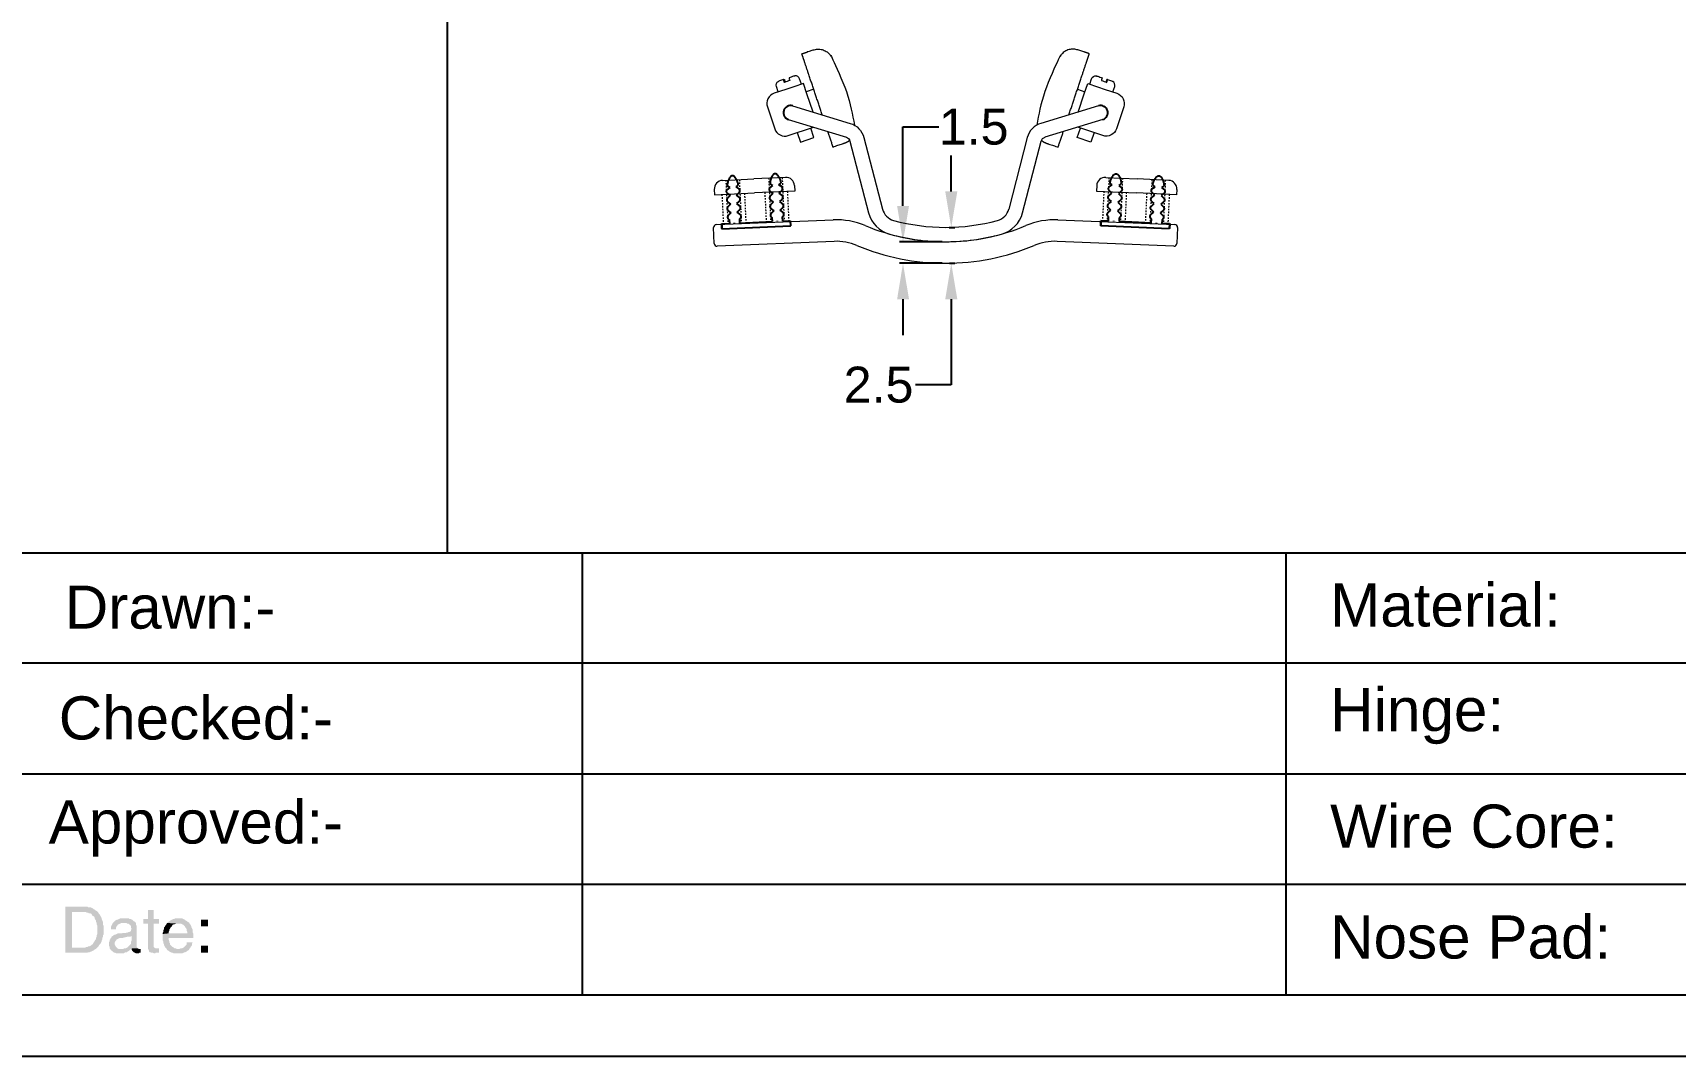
# Model space of a CAD drawing. Header units: inches. Extents: x 3613 to 8393, y -2205 to -794.
# Drawn here: x 7106.9 to 7221.2, y -1185.6 to -1114.4 of the extents above; entities that cross this region are included whole.
import ezdxf

# ---------------------------------------------------------------- set-up
doc = ezdxf.new("R2010")
doc.units = ezdxf.units.IN
doc.header["$MEASUREMENT"] = 0
for name, pattern in [('DASHED2', [0.375, 0.25, -0.125]), ('HIDDEN', [9.525, 6.35, -3.175]), ('HIDDEN2', [0.1875, 0.125, -0.0625])]:
    doc.linetypes.add(name, pattern=pattern)
doc.layers.add('Dimension', color=3, linetype='Continuous')
doc.layers.add('主线层', color=1, linetype='Continuous')
doc.layers.add('所有虚线', color=2, linetype='HIDDEN2', lineweight=9)
doc.styles.get("Standard").update_dxf_attribs({"font": 'arial.ttf'})
doc.dimstyles.new('Standard$0', dxfattribs={"dimtxt": 2.3, "dimasz": 2, "dimexe": 1, "dimexo": 1, "dimgap": 1, "dimtad": 0, "dimtih": 1, "dimtoh": 1, "dimdec": 1, "dimzin": 0, "dimdsep": 46, "dimtxsty": 'Standard', "dimcen": 0, "dimclrd": 4, "dimclre": 4, "dimclrt": 4, "dimadec": 1, "dimazin": 0, "dimtfac": 1, "dimtdec": 1, "dimtofl": 0, "dimtmove": 0, "dimatfit": 0, "dimfxl": 1, "dimtolj": 1, "dimtzin": 0, "dimarcsym": 0})

# ---------------------------------------------------------------- blocks, each defined once
blk = doc.blocks.new('A$C3CA1147F')
at = {"layer": '主线层', "color": 1, "linetype": 'HIDDEN'}
for p, q in [((0.67, 2.86), (0.46, 2.7)), ((0.54, 2.95), (0.67, 2.86)), ((1.12, 2.88), (1.24, 2.97)), ((1.33, 2.72), (1.12, 2.88)), ((3.65, 2.86), (3.44, 2.7)), ((3.53, 2.95), (3.65, 2.86)), ((4.1, 2.88), (4.22, 2.97)), ((4.31, 2.72), (4.1, 2.88)), ((0, 0.35), (0.53, 0.35)), ((0, 0.35), (0, 0)), ((0.53, 0.62), (0.53, 0.35)), ((0.9, 0.35), (0.9, 0.38)), ((1.27, 0.35), (1.27, 0.64)), ((1.27, 0.35), (3.51, 0.35)), ((3.51, 0.62), (3.51, 0.35)), ((3.88, 0.35), (3.88, 0.38)), ((4.25, 0.35), (4.25, 0.64)), ((4.25, 0.35), (4.77, 0.35)), ((4.77, 0.35), (4.77, 0)), ((0, 0), (4.77, 0))]:
    blk.add_line(p, q, dxfattribs=at)
for points in [[(0.5, 2.44), (0.67, 2.29), (0.5, 2.14)], [(1.29, 2.16), (1.12, 2.31), (1.29, 2.46)], [(3.48, 2.44), (3.65, 2.29), (3.48, 2.14)], [(4.27, 2.16), (4.1, 2.31), (4.27, 2.46)], [(0.5, 1.24), (0.67, 1.09), (0.5, 0.94)], [(1.29, 1.56), (1.12, 1.71), (1.29, 1.86)], [(1.29, 0.96), (1.12, 1.11), (1.29, 1.26)], [(3.49, 1.24), (3.66, 1.09), (3.49, 0.94)], [(4.27, 1.56), (4.1, 1.71), (4.27, 1.86)], [(4.28, 0.96), (4.11, 1.11), (4.28, 1.26)]]:
    blk.add_lwpolyline(points, dxfattribs=at)
for points in [[(1.29, 2.46, 0.405596), (1.33, 2.72)], [(4.27, 2.46, 0.405596), (4.31, 2.72)], [(0.5, 2.14, 0.500722), (0.5, 1.84)], [(0.5, 1.84), (0.67, 1.69), (0.5, 1.54, 0.500765), (0.5, 1.24)], [(1.29, 1.86, 0.50074), (1.29, 2.16)], [(1.29, 1.26, 0.500733), (1.29, 1.56)], [(3.48, 2.14, 0.500722), (3.48, 1.84)], [(3.48, 1.84), (3.65, 1.69), (3.48, 1.54, 0.500765), (3.49, 1.24)], [(4.27, 1.86, 0.50074), (4.27, 2.16)], [(4.28, 1.26, 0.500733), (4.27, 1.56)], [(0.5, 0.94, 0.548012), (0.53, 0.62)], [(3.49, 0.94, 0.548012), (3.51, 0.62)]]:
    blk.add_lwpolyline(points, format="xyb", dxfattribs=at)
for centre, radius, start, end in [((1.58, 2.91), 1.08, 141.7911, 172.2782), ((0.89, 3.46), 0.2, 32.3885, 144.2779), ((-0.07, 2.78), 1.38, 12.8113, 34.9957), ((4.56, 2.91), 1.08, 141.7911, 172.2782), ((3.87, 3.46), 0.2, 32.3885, 144.2779), ((2.91, 2.78), 1.38, 12.8113, 34.9957), ((0.61, 2.59), 0.191, 145.0892, 233.3909), ((0.6, 3.03), 0.1, 165.2238, 233.4682), ((1.18, 3.05), 0.1, 306.9273, 20.2622), ((3.6, 2.59), 0.191, 145.0892, 233.3909), ((3.59, 3.03), 0.1, 165.2238, 233.4682), ((4.16, 3.05), 0.1, 306.9273, 20.2622), ((1.18, 0.81), 0.191, 298.4918, 53.3935), ((4.16, 0.81), 0.191, 298.4918, 53.3935)]:
    blk.add_arc(centre, radius, start, end, dxfattribs=at)
blk = doc.blocks.new('*D664')
at = {"layer": 'Defpoints', "color": 0, "transparency": 16777216}
for p in [(7167.5, -1128.96), (7170.48, -1128.96), (7170.48, -1130.46)]:
    blk.add_point(p, dxfattribs=at)
at = {"layer": 'Dimension', "color": 3, "lineweight": -2, "transparency": 16777216}
for p, q in [((7167.5, -1126.46), (7167.5, -1120.96)), ((7167.5, -1120.96), (7170, -1120.96)), ((7170.23, -1128.96), (7167.25, -1128.96)), ((7170.23, -1130.46), (7167.25, -1130.46)), ((7167.5, -1132.96), (7167.5, -1135.46))]:
    blk.add_line(p, q, dxfattribs=at)
at = {"layer": 'Dimension', "color": 3, "transparency": 16777216}
for points in [[(7167.09, -1126.46), (7167.92, -1126.46), (7167.5, -1128.96)], [(7167.09, -1132.96), (7167.92, -1132.96), (7167.5, -1130.46)]]:
    blk.add_solid(points, dxfattribs=at)
at = {"layer": 'Dimension', "transparency": 16777216, "insert": (7172.42, -1120.96), "char_height": 2.5, "attachment_point": 5}
blk.add_mtext('\\A1;1.5', dxfattribs=at)
blk = doc.blocks.new('*D665')
at = {"layer": 'Defpoints', "color": 0, "transparency": 16777216}
for p in [(7170.46, -1127.96), (7170.48, -1130.46), (7170.86, -1130.46)]:
    blk.add_point(p, dxfattribs=at)
at = {"layer": 'Dimension', "color": 3, "lineweight": -2, "transparency": 16777216}
for p, q in [((7170.86, -1125.46), (7170.86, -1122.96)), ((7170.71, -1127.96), (7171.11, -1127.96)), ((7170.73, -1130.46), (7171.11, -1130.46)), ((7170.86, -1132.96), (7170.86, -1138.92)), ((7170.86, -1138.92), (7168.36, -1138.92))]:
    blk.add_line(p, q, dxfattribs=at)
at = {"layer": 'Dimension', "color": 3, "transparency": 16777216}
for points in [[(7170.44, -1125.46), (7171.28, -1125.46), (7170.86, -1127.96)], [(7170.44, -1132.96), (7171.28, -1132.96), (7170.86, -1130.46)]]:
    blk.add_solid(points, dxfattribs=at)
at = {"layer": 'Dimension', "transparency": 16777216, "insert": (7165.8, -1138.92), "char_height": 2.5, "attachment_point": 5}
blk.add_mtext('\\A1;2.5', dxfattribs=at)

msp = doc.modelspace()

# ---------------------------------------------------------------- hatches: boundary and pattern name
at = {"transparency": 33554559}
for points in [[(7110.511, -1175.248), (7109.202, -1175.248), (7109.202, -1178.453), (7110.691, -1178.453), (7110.781, -1178.408), (7110.872, -1178.408), (7110.962, -1178.363), (7111.007, -1178.363), (7111.097, -1178.317), (7111.188, -1178.272), (7111.233, -1178.227), (7111.323, -1178.182), (7111.368, -1178.137), (7111.413, -1178.092), (7109.653, -1178.092), (7109.653, -1175.61), (7110.465, -1175.61), (7111.413, -1175.564), (7111.323, -1175.519), (7111.278, -1175.474), (7111.188, -1175.429), (7111.142, -1175.384), (7111.052, -1175.339), (7110.962, -1175.294), (7110.781, -1175.294), (7110.736, -1175.248), (7110.646, -1175.248)], [(7111.413, -1175.564), (7110.465, -1175.61), (7110.601, -1175.61), (7110.691, -1175.655), (7110.781, -1175.655), (7110.826, -1175.7), (7110.917, -1175.7), (7111.007, -1175.745), (7111.052, -1175.835), (7111.097, -1175.88), (7111.188, -1175.925), (7111.233, -1176.016), (7111.233, -1176.061), (7111.278, -1176.151), (7111.323, -1176.196), (7111.323, -1176.287), (7111.368, -1176.377), (7111.368, -1176.467), (7111.413, -1176.557), (7111.413, -1177.144), (7111.368, -1177.234), (7111.368, -1177.325), (7111.323, -1177.415), (7111.323, -1177.505), (7111.278, -1177.55), (7111.233, -1177.64), (7111.188, -1177.686), (7111.142, -1177.776), (7111.142, -1177.776), (7111.097, -1177.866), (7111.007, -1177.911), (7110.962, -1177.956), (7110.872, -1178.002), (7110.781, -1178.002), (7110.736, -1178.047), (7110.646, -1178.047), (7110.556, -1178.092), (7109.653, -1178.092), (7111.413, -1178.092), (7111.503, -1178.002), (7111.503, -1178.002), (7111.549, -1177.911), (7111.594, -1177.866), (7111.639, -1177.821), (7111.684, -1177.731), (7111.729, -1177.64), (7111.729, -1177.595), (7111.774, -1177.505), (7111.774, -1177.415), (7111.819, -1177.325), (7111.819, -1177.234), (7111.865, -1177.144), (7111.865, -1176.602), (7111.819, -1176.512), (7111.819, -1176.332), (7111.774, -1176.241), (7111.774, -1176.196), (7111.729, -1176.106), (7111.729, -1176.016), (7111.684, -1175.971), (7111.639, -1175.88), (7111.594, -1175.79), (7111.549, -1175.745), (7111.503, -1175.7), (7111.458, -1175.61)], [(7114.076, -1176.332), (7113.264, -1176.377), (7113.444, -1176.377), (7113.489, -1176.422), (7113.58, -1176.422), (7113.625, -1176.467), (7113.715, -1176.512), (7113.76, -1176.602), (7113.76, -1176.693), (7113.805, -1176.783), (7113.805, -1176.783), (7113.76, -1176.873), (7113.76, -1176.918), (7113.715, -1176.964), (7113.625, -1177.009), (7113.58, -1177.009), (7113.489, -1177.054), (7112.993, -1177.099), (7112.857, -1177.099), (7112.767, -1177.144), (7112.677, -1177.189), (7112.632, -1177.189), (7112.542, -1177.234), (7113.805, -1177.279), (7113.805, -1177.595), (7113.76, -1177.686), (7113.76, -1177.821), (7113.715, -1177.866), (7113.625, -1177.956), (7113.58, -1178.002), (7113.534, -1178.047), (7113.489, -1178.092), (7113.399, -1178.137), (7113.309, -1178.137), (7113.219, -1178.182), (7112.316, -1178.182), (7112.361, -1178.272), (7112.451, -1178.317), (7112.496, -1178.363), (7112.542, -1178.408), (7112.632, -1178.453), (7112.677, -1178.453), (7112.767, -1178.498), (7113.264, -1178.498), (7113.309, -1178.453), (7113.399, -1178.408), (7113.489, -1178.408), (7113.534, -1178.363), (7113.625, -1178.317), (7113.715, -1178.227), (7113.715, -1178.227), (7113.805, -1178.137), (7114.211, -1178.137), (7114.166, -1178.047), (7114.166, -1176.602), (7114.121, -1176.512), (7114.121, -1176.422)], [(7113.309, -1176.061), (7112.993, -1176.061), (7112.903, -1176.106), (7112.812, -1176.151), (7112.767, -1176.151), (7112.677, -1176.196), (7112.632, -1176.241), (7112.587, -1176.287), (7112.542, -1176.332), (7112.496, -1176.377), (7112.451, -1176.467), (7112.406, -1176.557), (7112.361, -1176.648), (7112.361, -1176.828), (7112.722, -1176.828), (7112.722, -1176.693), (7112.767, -1176.602), (7112.812, -1176.557), (7112.857, -1176.467), (7112.903, -1176.467), (7112.993, -1176.422), (7113.083, -1176.377), (7113.264, -1176.377), (7114.076, -1176.332), (7114.031, -1176.287), (7113.941, -1176.241), (7113.895, -1176.196), (7113.85, -1176.151), (7113.76, -1176.106), (7113.67, -1176.106), (7113.625, -1176.061), (7113.399, -1176.061)], [(7115.34, -1175.474), (7114.934, -1175.474), (7114.934, -1176.106), (7114.618, -1176.106), (7114.618, -1176.422), (7114.934, -1176.422), (7114.934, -1178.137), (7114.979, -1178.227), (7115.024, -1178.317), (7115.024, -1178.363), (7115.069, -1178.408), (7115.114, -1178.408), (7115.204, -1178.453), (7115.295, -1178.453), (7115.385, -1178.498), (7115.43, -1178.498), (7115.475, -1178.453), (7115.701, -1178.453), (7115.701, -1178.137), (7115.475, -1178.137), (7115.385, -1178.092), (7115.34, -1178.047), (7115.34, -1176.422), (7115.701, -1176.422), (7115.701, -1176.106), (7115.34, -1176.106)], [(7117.055, -1176.061), (7116.829, -1176.061), (7116.739, -1176.106), (7116.694, -1176.106), (7116.603, -1176.151), (7116.513, -1176.196), (7116.468, -1176.241), (7116.378, -1176.287), (7116.333, -1176.332), (7116.287, -1176.377), (7117.055, -1176.422), (7117.235, -1176.422), (7117.326, -1176.467), (7117.416, -1176.512), (7117.461, -1176.557), (7117.506, -1176.602), (7117.506, -1176.602), (7117.551, -1176.693), (7117.596, -1176.738), (7117.641, -1176.828), (7117.641, -1176.918), (7117.687, -1177.009), (7117.687, -1177.099), (7116.378, -1177.099), (7115.972, -1177.144), (7115.972, -1177.595), (7116.017, -1177.686), (7116.017, -1177.776), (7116.062, -1177.866), (7116.062, -1177.911), (7116.107, -1178.002), (7116.152, -1178.092), (7116.197, -1178.137), (7116.242, -1178.182), (7117.055, -1178.182), (7116.964, -1178.182), (7116.874, -1178.137), (7116.784, -1178.137), (7116.739, -1178.092), (7116.649, -1178.047), (7116.603, -1178.002), (7116.558, -1177.956), (7116.513, -1177.911), (7116.468, -1177.866), (7116.468, -1177.776), (7116.423, -1177.731), (7116.423, -1177.64), (7116.378, -1177.505), (7116.378, -1177.415), (7118.093, -1177.415), (7118.093, -1177.099), (7118.048, -1177.009), (7118.048, -1176.828), (7118.003, -1176.738), (7117.957, -1176.648), (7117.957, -1176.602), (7117.912, -1176.512), (7117.867, -1176.467), (7117.822, -1176.377), (7117.777, -1176.332), (7117.687, -1176.287), (7117.641, -1176.241), (7117.551, -1176.196), (7117.506, -1176.151), (7117.416, -1176.106), (7117.326, -1176.061), (7117.145, -1176.061)], [(7119.131, -1176.602), (7119.131, -1176.151), (7118.634, -1176.151), (7118.634, -1176.602)], [(7112.542, -1177.234), (7112.496, -1177.279), (7112.406, -1177.325), (7112.406, -1177.37), (7112.361, -1177.415), (7112.316, -1177.505), (7112.271, -1177.55), (7112.271, -1177.64), (7112.226, -1177.731), (7112.226, -1177.956), (7112.271, -1178.047), (7112.271, -1178.137), (7112.316, -1178.182), (7113.038, -1178.182), (7112.903, -1178.182), (7112.812, -1178.137), (7112.767, -1178.092), (7112.722, -1178.047), (7112.677, -1177.956), (7112.632, -1177.866), (7112.632, -1177.731), (7112.677, -1177.64), (7112.722, -1177.595), (7112.767, -1177.505), (7112.812, -1177.505), (7112.903, -1177.46), (7112.993, -1177.415), (7113.173, -1177.415), (7113.534, -1177.325), (7113.715, -1177.325), (7113.805, -1177.279)], [(7116.287, -1176.377), (7116.242, -1176.422), (7116.197, -1176.512), (7116.152, -1176.557), (7116.107, -1176.648), (7116.062, -1176.693), (7116.062, -1176.783), (7116.017, -1176.873), (7116.017, -1176.964), (7115.972, -1177.054), (7115.972, -1177.144), (7116.378, -1177.099), (7116.378, -1177.009), (7116.423, -1176.918), (7116.423, -1176.828), (7116.468, -1176.783), (7116.513, -1176.693), (7116.558, -1176.648), (7116.603, -1176.602), (7116.649, -1176.512), (7116.739, -1176.467), (7116.784, -1176.467), (7116.874, -1176.422), (7117.055, -1176.422)], [(7114.211, -1178.137), (7113.805, -1178.137), (7113.805, -1178.227), (7114.302, -1178.182), (7114.302, -1178.182)], [(7114.437, -1178.182), (7114.302, -1178.182), (7113.805, -1178.227), (7113.85, -1178.317), (7113.895, -1178.363), (7113.895, -1178.363), (7113.941, -1178.408), (7114.031, -1178.453), (7114.121, -1178.498), (7114.302, -1178.498), (7114.347, -1178.453), (7114.437, -1178.453)], [(7118.048, -1177.731), (7117.641, -1177.731), (7117.641, -1177.866), (7117.596, -1177.911), (7117.506, -1178.002), (7117.461, -1178.047), (7117.416, -1178.092), (7117.326, -1178.137), (7117.235, -1178.137), (7117.145, -1178.182), (7116.242, -1178.182), (7116.287, -1178.272), (7116.378, -1178.317), (7116.423, -1178.363), (7116.513, -1178.408), (7116.603, -1178.453), (7116.649, -1178.453), (7116.739, -1178.498), (7117.326, -1178.498), (7117.416, -1178.453), (7117.506, -1178.408), (7117.551, -1178.408), (7117.641, -1178.363), (7117.687, -1178.317), (7117.777, -1178.272), (7117.822, -1178.182), (7117.867, -1178.137), (7117.912, -1178.047), (7117.957, -1178.002), (7118.003, -1177.911), (7118.003, -1177.821)], [(7119.131, -1178.453), (7119.131, -1177.956), (7118.634, -1177.956), (7118.634, -1178.453)]]:
    msp.add_hatch(color=256, dxfattribs=at).paths.add_polyline_path(points)

# ---------------------------------------------------------------- linework, layer by layer
for p, q in [((7135.759, -894.646), (7135.759, -1150.606)), ((7012.33, -1181.386), (7421.585, -1181.386))]:
    msp.add_line(p, q)
at = {"lineweight": 9}
for p, q in [((7159.285, -1117.849), (7159.221, -1117.659)), ((7181.645, -1117.849), (7181.709, -1117.659)), ((7161.284, -1118.34), (7160.763, -1118.514)), ((7179.645, -1118.34), (7180.167, -1118.514)), ((7159.509, -1120.448), (7163.556, -1121.682)), ((7181.42, -1120.448), (7177.374, -1121.682))]:
    msp.add_line(p, q, dxfattribs=at)
at = {"lineweight": 13}
for p, q in [((7154.936, -1124.687), (7157.127, -1124.584)), ((7159.318, -1124.481), (7157.127, -1124.584)), ((7181.612, -1124.481), (7183.804, -1124.584)), ((7185.995, -1124.687), (7183.804, -1124.584)), ((7154.364, -1125.314), (7154.382, -1125.689)), ((7154.382, -1125.689), (7157.173, -1125.558)), ((7159.963, -1125.427), (7157.173, -1125.558)), ((7159.945, -1125.052), (7159.963, -1125.427)), ((7180.985, -1125.052), (7180.967, -1125.427)), ((7180.967, -1125.427), (7183.758, -1125.558)), ((7186.548, -1125.689), (7183.758, -1125.558)), ((7186.566, -1125.314), (7186.548, -1125.689))]:
    msp.add_line(p, q, dxfattribs=at)
at = {"color": 0, "lineweight": 9}
for p, q in [((7154.363, -1129.075), (7154.318, -1127.976)), ((7154.509, -1127.768), (7162.641, -1127.434)), ((7178.289, -1127.434), (7186.421, -1127.768)), ((7186.613, -1127.976), (7186.568, -1129.075)), ((7162.702, -1128.933), (7154.571, -1129.267)), ((7186.36, -1129.267), (7178.227, -1128.933))]:
    msp.add_line(p, q, dxfattribs=at)
at = {"color": 4, "linetype": 'DASHED2', "lineweight": 9, "ltscale": 3}
for p, q in [((7154.837, -1127.695), (7154.852, -1128.046)), ((7154.852, -1128.046), (7159.686, -1127.847)), ((7159.686, -1127.848), (7159.672, -1127.499)), ((7181.244, -1127.848), (7181.259, -1127.499)), ((7186.079, -1128.046), (7181.244, -1127.847)), ((7186.093, -1127.695), (7186.079, -1128.046))]:
    msp.add_line(p, q, dxfattribs=at)
msp.add_lwpolyline([(7425.623, -1185.646), (7425.623, -888.646), (7005.623, -888.646), (7005.623, -1185.646)], close=True)
at = {"lineweight": 9}
for points in [[(7161.236, -1119.929), (7160.81, -1118.656), (7160.572, -1117.945), (7159.896, -1118.171), (7159.352, -1118.354), (7158.533, -1118.627, 0.4142136), (7158.06, -1119.576), (7158.568, -1121.094, 0.4142136), (7159.517, -1121.567), (7161.264, -1120.983)], [(7158.818, -1118.532), (7158.691, -1118.153, -0.3653733), (7158.834, -1117.793)], [(7160.43, -1117.993), (7160.303, -1117.613, 0.3653733), (7159.973, -1117.412)], [(7179.694, -1119.929), (7180.119, -1118.656), (7180.357, -1117.945), (7181.033, -1118.171), (7181.578, -1118.354), (7182.396, -1118.627, -0.4142136), (7182.87, -1119.576), (7182.362, -1121.094, -0.4142136), (7181.413, -1121.567), (7179.666, -1120.983)], [(7180.5, -1117.993), (7180.626, -1117.613, -0.3653733), (7180.957, -1117.412)], [(7182.112, -1118.532), (7182.239, -1118.153, 0.3653733), (7182.096, -1117.793)], [(7163.538, -1121.676, -0.2607971), (7163.808, -1121.958), (7165.103, -1126.937, 0.268321), (7166.58, -1128.434, 0.0670305), (7170.465, -1128.957, 0.0670305), (7174.349, -1128.434, 0.268321), (7175.826, -1126.937), (7177.122, -1121.958, -0.2607971), (7177.392, -1121.676)], [(7170.465, -1127.957, 0.0670305), (7174.085, -1127.47, 0.268321), (7174.859, -1126.686, 0.268321)]]:
    msp.add_lwpolyline(points, format="xyb", dxfattribs=at)
at = {"color": 0, "lineweight": 9}
msp.add_lwpolyline([(7159.815, -1119.496), (7163.829, -1120.72, -0.2607971), (7164.776, -1121.706), (7166.071, -1126.686, 0.268321), (7166.845, -1127.47, 0.0670305), (7170.465, -1127.957, 0.0670305)], format="xyb", dxfattribs=at)
at = {"color": 7, "lineweight": 5}
msp.add_lwpolyline([(7181.114, -1119.496), (7177.101, -1120.72, 0.2607971), (7176.154, -1121.706), (7174.859, -1126.686)], format="xyb", dxfattribs=at)
at = {"lineweight": 9}
for points in [[(7160.133, -1121.361), (7160.355, -1122.025), (7161.303, -1121.708), (7161.304, -1121.708), (7161.082, -1121.044)], [(7180.796, -1121.361), (7180.574, -1122.025), (7179.627, -1121.708), (7179.626, -1121.708), (7179.848, -1121.044)]]:
    msp.add_lwpolyline(points, dxfattribs=at)
for points in [[(7025.147, -1150.606), (7421.585, -1150.606)], [(7145.172, -1150.606), (7145.172, -1181.386)], [(7194.14, -1150.606), (7194.14, -1181.386)], [(7025.147, -1158.279), (7321.278, -1158.279)], [(7025.147, -1165.996), (7374.218, -1165.996)], [(7025.147, -1173.669), (7321.278, -1173.669)]]:
    msp.add_lwpolyline(points)
for centre, start, end in [((7159.675, -1119.976), 73.04914, 253.04081), ((7181.255, -1119.976), 286.95919, 106.95086)]:
    msp.add_arc(centre, 0.5, start, end)
at = {"lineweight": 13}
for centre, start, end in [((7154.964, -1125.286), 92.68717, 182.68717), ((7159.346, -1125.08), 2.68717, 92.68717), ((7181.584, -1125.08), 87.31283, 177.31283), ((7185.967, -1125.286), 357.31283, 87.31283)]:
    msp.add_arc(centre, 0.6, start, end, dxfattribs=at)
at = {"color": 0, "lineweight": 9}
for centre, radius, start, end in [((7154.517, -1127.968), 0.2, 92.35381, 182.35381), ((7162.856, -1132.661), 5.232, 67.2989, 92.35381), ((7170.465, -1114.472), 14.485, 247.2989, 270), ((7170.465, -1114.472), 14.485, 270, 292.7011), ((7178.074, -1132.661), 5.232, 87.64619, 112.7011), ((7186.413, -1127.968), 0.2, 357.64619, 87.64619), ((7154.563, -1129.067), 0.2, 182.35381, 272.35381), ((7162.856, -1132.661), 3.732, 67.2989, 92.35381), ((7170.465, -1114.472), 15.985, 247.2989, 270), ((7170.465, -1114.472), 15.985, 270, 292.7011), ((7178.074, -1132.661), 3.732, 87.64619, 112.7011), ((7186.368, -1129.067), 0.2, 267.64619, 357.64619)]:
    msp.add_arc(centre, radius, start, end, dxfattribs=at)
at = {"lineweight": 9}
for points in [[(7161.882, -1120.126), (7161.394, -1118.668), (7160.906, -1117.211), (7160.717, -1116.643), (7160.527, -1116.076), (7160.493, -1115.975), (7160.459, -1115.874), (7160.878, -1115.734), (7161.297, -1115.594), (7161.458, -1115.568), (7161.62, -1115.542), (7161.777, -1115.568), (7161.935, -1115.595), (7162.073, -1115.667), (7162.211, -1115.739), (7162.261, -1115.781), (7162.312, -1115.824), (7162.345, -1115.859), (7162.378, -1115.894), (7162.417, -1115.945), (7162.455, -1115.995), (7162.477, -1116.031), (7162.499, -1116.067), (7162.506, -1116.08), (7162.513, -1116.092), (7163.723, -1118.334), (7164.125, -1120.849)], [(7179.048, -1120.126), (7179.536, -1118.668), (7180.023, -1117.211), (7180.213, -1116.643), (7180.403, -1116.076), (7180.436, -1115.975), (7180.47, -1115.874), (7180.052, -1115.734), (7179.633, -1115.594), (7179.472, -1115.568), (7179.31, -1115.542), (7179.153, -1115.568), (7178.995, -1115.595), (7178.857, -1115.667), (7178.719, -1115.739), (7178.669, -1115.781), (7178.618, -1115.824), (7178.585, -1115.859), (7178.552, -1115.894), (7178.513, -1115.945), (7178.475, -1115.995), (7178.452, -1116.031), (7178.43, -1116.067), (7178.423, -1116.08), (7178.416, -1116.092), (7177.207, -1118.334), (7176.805, -1120.849)]]:
    msp.add_rational_spline(points, [1, 1, 1, 1, 1, 1, 1, 1, 1, 1, 1, 1, 1, 1, 1, 1, 1, 1, 1, 1, 1, 1, 1, 1, 1, 0.985525215552, 0.999257842763], degree=2, knots=[0.038395, 0.038395, 0.038395, 1, 1, 2, 2, 3, 3, 4, 4, 4.3296838, 4.3296838, 4.6529884, 4.6529884, 4.9744976, 4.9744976, 5.1191154, 5.1191154, 5.2356076, 5.2356076, 5.4271111, 5.4271111, 5.6137031, 5.6137031, 5.6966938, 5.6966938, 6.0330122, 6.0330122, 6.0330122], dxfattribs=at)
for points, degree, knots in [([(7159.267, -1117.855), (7159.246, -1117.791), (7159.225, -1117.728), (7159.204, -1117.665), (7159.199, -1117.666), (7159.195, -1117.668), (7159.19, -1117.669), (7159.096, -1117.701), (7159.002, -1117.732), (7158.908, -1117.764), (7158.882, -1117.773), (7158.853, -1117.786), (7158.828, -1117.803), (7158.829, -1117.796), (7158.832, -1117.794), (7158.837, -1117.792), (7158.839, -1117.792), (7158.842, -1117.794)], 3, [0, 0, 0, 0, 1, 1, 1, 2, 2, 2, 3, 3, 3, 3.0830001, 3.0830001, 3.0830001, 3.2720424, 3.2720424, 3.4108982, 3.4108982, 3.4108982, 3.4108982]), ([(7159.966, -1117.418), (7159.942, -1117.421), (7159.917, -1117.426), (7159.896, -1117.433), (7159.89, -1117.435), (7159.884, -1117.437), (7159.879, -1117.439), (7159.775, -1117.474), (7159.672, -1117.508), (7159.569, -1117.543), (7159.567, -1117.543), (7159.568, -1117.552), (7159.574, -1117.581), (7159.58, -1117.605), (7159.595, -1117.656), (7159.605, -1117.691), (7159.617, -1117.728), (7159.618, -1117.732), (7159.62, -1117.737), (7159.493, -1117.779), (7159.367, -1117.821), (7159.241, -1117.863), (7159.239, -1117.859), (7159.238, -1117.855), (7159.227, -1117.818), (7159.216, -1117.783), (7159.202, -1117.732), (7159.195, -1117.708), (7159.189, -1117.679), (7159.188, -1117.67), (7159.19, -1117.669)], 3, [0, 0, 0, 0, 0.0679435, 0.0679435, 0.0679435, 1.0679435, 1.0679435, 1.0679435, 2.0679435, 2.0679435, 2.0679435, 2.187857, 2.187857, 2.3021629, 2.3021629, 2.4134569, 2.4134569, 2.4274244, 2.4274244, 2.4274244, 3.4274244, 3.4274244, 3.4274244, 3.4413918, 3.4413918, 3.5526858, 3.5526858, 3.6669917, 3.6669917, 3.7869053, 3.7869053, 3.7869053, 3.7869053]), ([(7159.204, -1117.665), (7159.209, -1117.663), (7159.215, -1117.661), (7159.221, -1117.659), (7159.226, -1117.658), (7159.23, -1117.656), (7159.235, -1117.655), (7159.236, -1117.654), (7159.241, -1117.662), (7159.254, -1117.688), (7159.263, -1117.711), (7159.282, -1117.761), (7159.295, -1117.795), (7159.308, -1117.831), (7159.309, -1117.836), (7159.311, -1117.84)], 3, [0, 0, 0, 0, 1, 1, 1, 2, 2, 2, 2.1199136, 2.1199136, 2.2342195, 2.2342195, 2.3455135, 2.3455135, 2.3594809, 2.3594809, 2.3594809, 2.3594809]), ([(7159.973, -1117.412), (7159.972, -1117.412), (7159.972, -1117.412), (7159.969, -1117.413), (7159.966, -1117.415), (7159.965, -1117.422), (7159.936, -1117.424), (7159.905, -1117.43), (7159.879, -1117.439)], 3, [0, 0, 0, 0, 0.02716902, 0.02716902, 0.21621124, 0.21621124, 0.21621124, 0.29921137, 0.29921137, 0.29921137, 0.29921137]), ([(7180.957, -1117.412), (7180.957, -1117.412), (7180.958, -1117.412), (7180.961, -1117.413), (7180.963, -1117.415), (7180.964, -1117.422), (7180.994, -1117.424), (7181.025, -1117.43), (7181.051, -1117.439)], 3, [0, 0, 0, 0, 0.02716902, 0.02716902, 0.21621124, 0.21621124, 0.21621124, 0.29921137, 0.29921137, 0.29921137, 0.29921137]), ([(7180.963, -1117.418), (7180.988, -1117.421), (7181.012, -1117.426), (7181.034, -1117.433), (7181.039, -1117.435), (7181.045, -1117.437), (7181.051, -1117.439), (7181.154, -1117.474), (7181.257, -1117.508), (7181.361, -1117.543), (7181.362, -1117.543), (7181.362, -1117.552), (7181.355, -1117.581), (7181.349, -1117.605), (7181.335, -1117.656), (7181.324, -1117.691), (7181.313, -1117.728), (7181.311, -1117.732), (7181.31, -1117.737), (7181.436, -1117.779), (7181.563, -1117.821), (7181.689, -1117.863), (7181.69, -1117.859), (7181.692, -1117.855), (7181.703, -1117.818), (7181.714, -1117.783), (7181.728, -1117.732), (7181.734, -1117.708), (7181.74, -1117.679), (7181.741, -1117.67), (7181.739, -1117.669)], 3, [0, 0, 0, 0, 0.0679435, 0.0679435, 0.0679435, 1.0679435, 1.0679435, 1.0679435, 2.0679435, 2.0679435, 2.0679435, 2.187857, 2.187857, 2.3021629, 2.3021629, 2.4134569, 2.4134569, 2.4274244, 2.4274244, 2.4274244, 3.4274244, 3.4274244, 3.4274244, 3.4413918, 3.4413918, 3.5526858, 3.5526858, 3.6669917, 3.6669917, 3.7869053, 3.7869053, 3.7869053, 3.7869053]), ([(7181.726, -1117.665), (7181.72, -1117.663), (7181.714, -1117.661), (7181.709, -1117.659), (7181.704, -1117.658), (7181.699, -1117.656), (7181.695, -1117.655), (7181.693, -1117.654), (7181.688, -1117.662), (7181.676, -1117.688), (7181.666, -1117.711), (7181.647, -1117.761), (7181.635, -1117.795), (7181.622, -1117.831), (7181.62, -1117.836), (7181.619, -1117.84)], 3, [0, 0, 0, 0, 1, 1, 1, 2, 2, 2, 2.1199136, 2.1199136, 2.2342195, 2.2342195, 2.3455135, 2.3455135, 2.3594809, 2.3594809, 2.3594809, 2.3594809]), ([(7181.662, -1117.855), (7181.684, -1117.791), (7181.705, -1117.728), (7181.726, -1117.665), (7181.73, -1117.666), (7181.735, -1117.668), (7181.739, -1117.669), (7181.834, -1117.701), (7181.928, -1117.732), (7182.022, -1117.764), (7182.048, -1117.773), (7182.076, -1117.786), (7182.101, -1117.803), (7182.1, -1117.796), (7182.098, -1117.794), (7182.093, -1117.792), (7182.09, -1117.792), (7182.087, -1117.794)], 3, [0, 0, 0, 0, 1, 1, 1, 2, 2, 2, 3, 3, 3, 3.0830001, 3.0830001, 3.0830001, 3.2720424, 3.2720424, 3.4108982, 3.4108982, 3.4108982, 3.4108982]), ([(7163.784, -1121.892), (7163.674, -1121.995), (7163.453, -1122.099), (7162.633, -1122.373), (7162.631, -1122.365), (7162.601, -1122.277), (7162.271, -1121.29)], 1, [0.1474446, 0.1474446, 0.3371693, 0.6532725, 1.6532725, 2.6532725, 3.6532725, 4.5478058, 4.5478058]), ([(7177.145, -1121.892), (7177.256, -1121.995), (7177.476, -1122.099), (7178.296, -1122.373), (7178.299, -1122.365), (7178.328, -1122.277), (7178.659, -1121.29)], 1, [0.1474446, 0.1474446, 0.3371693, 0.6532725, 1.6532725, 2.6532725, 3.6532725, 4.5478058, 4.5478058])]:
    msp.add_open_spline(points, degree=degree, knots=knots, dxfattribs=at)
at = {"layer": '所有虚线', "lineweight": 5, "ltscale": 0.2}
for p, q in [((7155.166, -1124.676), (7155.308, -1127.697)), ((7156.103, -1124.632), (7156.245, -1127.653)), ((7158.15, -1124.536), (7158.292, -1127.557)), ((7159.087, -1124.492), (7159.229, -1127.513)), ((7181.843, -1124.492), (7181.701, -1127.513)), ((7182.78, -1124.536), (7182.638, -1127.557)), ((7184.827, -1124.632), (7184.685, -1127.653)), ((7185.764, -1124.676), (7185.622, -1127.697)), ((7154.896, -1125.665), (7154.992, -1127.712)), ((7156.465, -1125.591), (7156.561, -1127.638)), ((7157.88, -1125.525), (7157.976, -1127.572)), ((7159.449, -1125.451), (7159.545, -1127.498)), ((7181.481, -1125.451), (7181.385, -1127.498)), ((7183.051, -1125.525), (7182.955, -1127.572)), ((7184.465, -1125.591), (7184.369, -1127.638)), ((7186.035, -1125.665), (7185.938, -1127.712))]:
    msp.add_line(p, q, dxfattribs=at)

# ---------------------------------------------------------------- block references
at = {"lineweight": 9, "rotation": 2.68717220123671}
msp.add_blockref('A$C3CA1147F', (7154.9, -1128.066), dxfattribs=at)
at = {"color": 1, "linetype": 'HIDDEN', "lineweight": 9, "ltscale": 0.08, "xscale": -1, "rotation": 357.3128277987633}
msp.add_blockref('A$C3CA1147F', (7186.03, -1128.066), dxfattribs=at)

# ---------------------------------------------------------------- texts
at = {"width": 34.34827, "attachment_point": 5}
for s, insert, char_height in [('Drawn:-', (7116.485, -1154.408), 2.9997), ('\\pxql;Material:', (7214.405, -1154.264), 2.99966), ('\\pxql;Hinge:', (7214.405, -1161.981), 2.99966), ('Checked:-', (7118.281, -1162.125), 2.9997), ('Approved:-', (7118.281, -1169.798), 2.9997), ('\\pxql; Wire Core:', (7213.238, -1169.654), 2.99966), ('\\pxql;Nose Pad:', (7214.405, -1177.371), 2.99966)]:
    msp.add_mtext(s, dxfattribs=dict(at, insert=insert, char_height=char_height))

# ---------------------------------------------------------------- dimensions: what is measured, and where the dimension line sits
at = {"layer": 'Dimension'}
for base, p1, p2, picture, middle in [((7167.503, -1128.957), (7170.477, -1130.457), (7170.476, -1128.957), '*D664', (7172.421, -1120.964)), ((7170.86, -1130.457), (7170.465, -1127.957), (7170.477, -1130.457), '*D665', (7165.804, -1138.92))]:
    dim = msp.add_linear_dim(base=base, p1=p1, p2=p2, angle=90, dimstyle='Standard$0', override={"dimtxt": 2.5, "dimasz": 2.5, "dimexe": 0.25, "dimexo": 0.25, "dimgap": 0.25, "dimclrd": 3, "dimclre": 3, "dimclrt": 256, "dimadec": 2, "dimtdec": 2, "dimatfit": 3}, dxfattribs=at)
    dim.commit()
    dim.dimension.update_dxf_attribs({"geometry": picture, "text_midpoint": middle, "dimtype": 160})

doc.saveas('drawing.dxf')
